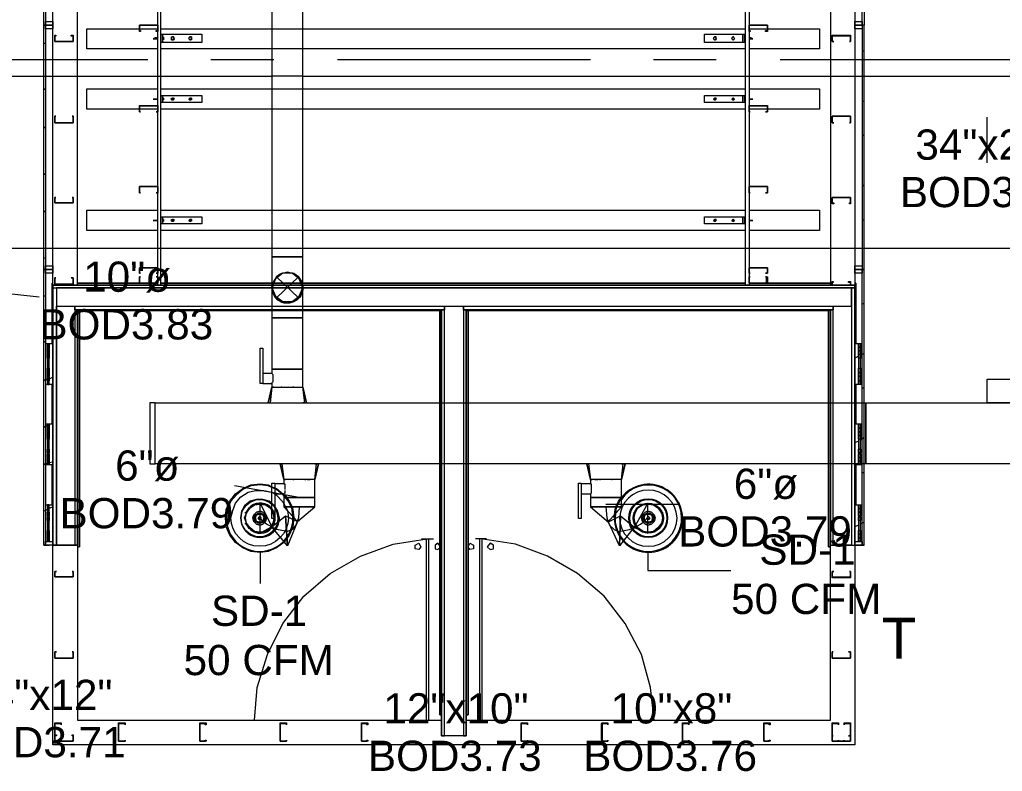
# Model space of a CAD drawing. Header units: metres. Extents: x -2 to 237, y -8 to 52.
# Drawn here: x 15.941 to 20.88, y 11.036 to 14.815 of the extents above; entities that cross this region are included whole.
import ezdxf

# ---------------------------------------------------------------- set-up
doc = ezdxf.new("R2010")
doc.units = ezdxf.units.M
doc.layers.add('HVAC - Ductos', color=5, linetype='Continuous', lineweight=0)
doc.layers.add('PDF2_Text', color=7, linetype='Continuous', lineweight=0)
doc.layers.add('PDF2_Geometry', color=7, linetype='Continuous', lineweight=0, true_color=0xaaaaaa)
doc.styles.add('PDF Helvetica', font='')
doc.styles.get('PDF Helvetica').set_extended_font_data('Helvetica')

msp = doc.modelspace()

# ---------------------------------------------------------------- linework, layer by layer
at = {"layer": 'HVAC - Ductos', "lineweight": 0}
for points in [[(17.2091, 14.9391), (17.2091, 13.6229), (17.2137, 13.6229), (17.2229, 13.6229), (17.232, 13.6229), (17.2504, 13.6229), (17.2687, 13.6229), (17.2871, 13.6229), (17.3054, 13.6229), (17.3238, 13.6229), (17.3421, 13.6229), (17.3513, 13.6229), (17.3605, 13.6229), (17.3651, 13.6229), (17.3651, 14.9391)], [(17.2091, 13.6641), (14.6546, 13.6641), (14.6546, 14.5309), (17.2091, 14.5309)], [(17.3651, 14.5309), (17.2091, 14.5309)], [(17.3651, 14.5309), (26.056, 14.5309), (26.056, 13.6641), (17.3651, 13.6641)], [(20.8047, 14.0952), (20.8047, 14.3246)], [(17.3651, 13.6641), (17.2091, 13.6641)], [(17.2091, 13.4715), (17.2183, 13.499), (17.2366, 13.5265), (17.2596, 13.5403), (17.2871, 13.5449), (17.3192, 13.5403), (17.3421, 13.5219), (17.3605, 13.4944), (17.3651, 13.4715)], [(17.3605, 13.4761), (17.3605, 13.4899), (17.3513, 13.5082), (17.3421, 13.5219), (17.3238, 13.5357), (17.3054, 13.5403), (17.2871, 13.5449), (17.2687, 13.5403), (17.2504, 13.5357), (17.232, 13.5219), (17.2229, 13.5082), (17.2137, 13.4899), (17.2137, 13.4761)], [(15.2095, 13.5127), (16.0396, 13.421)], [(17.1954, 12.8891), (17.1908, 12.8891), (17.2091, 12.967), (17.2137, 12.967), (17.2183, 12.967), (17.2229, 12.967), (17.232, 12.967), (17.2504, 12.967), (17.2687, 12.967), (17.2871, 12.967), (17.3054, 12.967), (17.3238, 12.967), (17.3421, 12.967), (17.3513, 12.967), (17.3559, 12.967), (17.3605, 12.967), (17.3651, 12.967), (17.3651, 13.0588), (17.3605, 13.0588), (17.3513, 13.0588), (17.3421, 13.0588), (17.3238, 13.0588), (17.3054, 13.0588), (17.2871, 13.0588), (17.2687, 13.0588), (17.2504, 13.0588), (17.232, 13.0588), (17.2229, 13.0588), (17.2137, 13.0588), (17.2091, 13.0588), (17.2137, 13.0588), (17.2229, 13.0588), (17.232, 13.0588), (17.2504, 13.0588), (17.2687, 13.0588), (17.2871, 13.0588), (17.3054, 13.0588), (17.3238, 13.0588), (17.3421, 13.0588), (17.3513, 13.0588), (17.3605, 13.0588), (17.3651, 13.0588), (17.3651, 13.3156), (17.3605, 13.3156), (17.3513, 13.3156), (17.3421, 13.3156), (17.3238, 13.3156), (17.3054, 13.3156), (17.2871, 13.3156), (17.2687, 13.3156), (17.2504, 13.3156), (17.232, 13.3156), (17.2229, 13.3156), (17.2137, 13.3156), (17.2091, 13.3156), (17.2091, 13.0588), (17.2091, 13.0358), (17.1633, 13.0358), (17.1633, 13.0312), (17.1633, 13.0266), (17.1633, 13.0174), (17.1633, 13.0128), (17.1633, 13.0037), (17.1633, 12.9991), (17.1633, 12.9945), (17.1633, 12.9899), (17.1633, 12.9854), (17.2091, 12.9854), (17.2091, 12.967), (17.2, 12.8891)], [(17.2091, 13.0358), (17.2137, 13.0312), (17.2137, 13.0266), (17.2137, 13.0174), (17.2137, 13.0083), (17.2137, 12.9991), (17.2137, 12.9945), (17.2091, 12.9899), (17.2091, 12.9854)], [(17.2091, 12.967), (17.1908, 12.8891), (17.1954, 12.8891), (17.2046, 12.8891), (17.2137, 12.8891), (17.232, 12.8891), (17.2366, 12.8891)], [(17.3834, 12.8891), (17.3651, 12.967), (17.3834, 12.8891)], [(17.3742, 12.8891), (17.3651, 12.967)], [(17.2412, 12.8891), (17.2458, 12.8891), (17.255, 12.8891), (17.2642, 12.8891), (17.2687, 12.8891)], [(17.2733, 12.8891), (17.2963, 12.8891), (17.3009, 12.8891)], [(17.3054, 12.8891), (17.3192, 12.8891), (17.3284, 12.8891), (17.333, 12.8891), (17.3421, 12.8891), (17.3605, 12.8891), (17.3697, 12.8891), (17.3742, 12.8891), (17.3788, 12.8891), (17.3834, 12.8891), (17.3788, 12.8891)], [(17.3697, 12.8891), (17.3651, 12.8891)], [(17.2504, 12.5817), (17.2687, 12.5038), (17.2504, 12.5817)], [(17.2963, 12.5817), (17.2917, 12.5817), (17.2733, 12.5817), (17.2642, 12.5817), (17.2596, 12.5817), (17.2687, 12.5038)], [(17.3284, 12.5817), (17.3146, 12.5817), (17.3054, 12.5817), (17.3009, 12.5817)], [(17.3605, 12.5817), (17.3375, 12.5817), (17.333, 12.5817)], [(17.4247, 12.5038), (17.4339, 12.5817), (17.4293, 12.5817), (17.4201, 12.5817), (17.4017, 12.5817), (17.3926, 12.5817), (17.388, 12.5817), (17.3788, 12.5817), (17.3697, 12.5817), (17.3651, 12.5817)], [(17.4247, 12.5817), (17.4293, 12.5817)], [(18.7914, 12.5817), (18.8098, 12.5038), (18.7914, 12.5817)], [(18.8372, 12.5817), (18.8327, 12.5817), (18.8144, 12.5817), (18.8052, 12.5817), (18.8006, 12.5817), (18.8098, 12.5038)], [(18.8693, 12.5817), (18.8556, 12.5817), (18.8464, 12.5817), (18.8418, 12.5817)], [(18.9015, 12.5817), (18.8785, 12.5817), (18.8739, 12.5817)], [(18.9657, 12.5038), (18.9749, 12.5817), (18.9703, 12.5817), (18.9611, 12.5817), (18.9427, 12.5817), (18.9335, 12.5817), (18.9289, 12.5817), (18.9198, 12.5817), (18.9106, 12.5817), (18.9061, 12.5817)], [(18.9657, 12.5817), (18.9703, 12.5817)], [(17.2687, 12.38), (17.2687, 12.3846), (17.2412, 12.4166), (17.2229, 12.4304), (17.2687, 12.4304), (17.2687, 12.412), (17.2733, 12.412), (17.2825, 12.412), (17.2917, 12.412), (17.31, 12.412), (17.3284, 12.412), (17.3467, 12.412), (17.3651, 12.412), (17.3834, 12.412), (17.4017, 12.412), (17.4109, 12.412), (17.4201, 12.412), (17.4247, 12.412), (17.4247, 12.5038), (17.4201, 12.5038), (17.4155, 12.5038), (17.4109, 12.5038), (17.4017, 12.5038), (17.3834, 12.5038), (17.3651, 12.5038), (17.3467, 12.5038), (17.3284, 12.5038), (17.31, 12.5038), (17.2917, 12.5038), (17.2825, 12.5038), (17.2779, 12.5038), (17.2733, 12.5038), (17.2687, 12.5038), (17.2687, 12.4809), (17.2229, 12.4809), (17.2229, 12.4763), (17.2229, 12.4717), (17.2229, 12.4625), (17.2229, 12.458), (17.2229, 12.4488), (17.2229, 12.4442), (17.2229, 12.4396), (17.2229, 12.435)], [(18.7638, 12.4304), (18.8098, 12.4304), (18.8098, 12.412), (18.8144, 12.412), (18.8235, 12.412), (18.8327, 12.412), (18.851, 12.412), (18.8693, 12.412), (18.8877, 12.412), (18.9061, 12.412), (18.9244, 12.412), (18.9427, 12.412), (18.9519, 12.412), (18.9611, 12.412), (18.9657, 12.412), (18.9657, 12.5038), (18.9611, 12.5038), (18.9565, 12.5038), (18.9519, 12.5038), (18.9427, 12.5038), (18.9244, 12.5038), (18.9061, 12.5038), (18.8877, 12.5038), (18.8693, 12.5038), (18.851, 12.5038), (18.8327, 12.5038), (18.8235, 12.5038), (18.8189, 12.5038), (18.8144, 12.5038), (18.8098, 12.5038), (18.8098, 12.4809), (18.7638, 12.4809), (18.7638, 12.4763), (18.7638, 12.4717), (18.7638, 12.4625), (18.7638, 12.458), (18.7638, 12.4488), (18.7638, 12.4442), (18.7638, 12.4396), (18.7638, 12.435)], [(17.31, 12.3662), (17.3146, 12.3525), (17.3192, 12.3112), (17.3146, 12.2653), (17.2963, 12.224), (17.2687, 12.1873), (17.232, 12.1598), (17.1908, 12.1415), (17.1495, 12.1369), (17.1036, 12.1415), (17.0623, 12.1598), (17.0257, 12.1873), (16.9981, 12.224), (16.9798, 12.2653), (16.9752, 12.3112), (16.9798, 12.3525), (16.9981, 12.3937), (17.0257, 12.4304), (17.0623, 12.458), (17.1036, 12.4763), (17.1495, 12.4809), (17.1908, 12.4763), (17.2091, 12.4671)], [(17.3467, 12.412), (17.0211, 12.4717)], [(17.2091, 12.4671), (17.232, 12.458), (17.2642, 12.4304)], [(17.2596, 12.4304), (17.232, 12.4534), (17.2091, 12.4625)], [(17.2687, 12.4809), (17.2733, 12.4809), (17.2733, 12.4763), (17.2733, 12.4717), (17.2733, 12.4625), (17.2733, 12.4534)], [(17.2733, 12.4488), (17.2733, 12.4442), (17.2733, 12.4396), (17.2733, 12.435), (17.2687, 12.4304)], [(18.8098, 12.4809), (18.8144, 12.4809), (18.8144, 12.4763), (18.8144, 12.4717), (18.8144, 12.4625), (18.8144, 12.4534), (18.8144, 12.4442), (18.8144, 12.4396), (18.8144, 12.435), (18.8098, 12.4304)], [(17.2091, 12.4396), (17.2229, 12.4304)], [(17.2687, 12.4212), (17.2642, 12.4258), (17.2596, 12.4304)], [(17.2642, 12.4304), (17.2687, 12.4304), (17.2687, 12.4258)], [(17.3054, 12.3662), (17.2917, 12.3937), (17.2687, 12.4212)], [(17.388, 12.3662), (17.4017, 12.3662), (17.4109, 12.3662), (17.4201, 12.3662), (17.4247, 12.3662), (17.4201, 12.3662), (17.4109, 12.3662), (17.4017, 12.3662), (17.3834, 12.3662), (17.3651, 12.3662), (17.3467, 12.3662), (17.3284, 12.3662), (17.31, 12.3662), (17.2917, 12.3662), (17.2825, 12.3662), (17.2733, 12.3662), (17.2687, 12.3662), (17.3375, 12.2928), (17.4247, 12.3662), (17.4247, 12.412), (17.4201, 12.412), (17.4109, 12.412), (17.4017, 12.412), (17.3834, 12.412), (17.3651, 12.412), (17.3467, 12.412), (17.3284, 12.412), (17.31, 12.412), (17.2917, 12.412), (17.2825, 12.412), (17.2733, 12.412), (17.2687, 12.412), (17.2687, 12.3662), (17.2733, 12.3662), (17.2825, 12.3662), (17.2917, 12.3662), (17.31, 12.3662), (17.3284, 12.3662), (17.3467, 12.3662), (17.3651, 12.3662), (17.3834, 12.3662)], [(17.2733, 12.4258), (17.2963, 12.3937), (17.31, 12.3662)], [(18.8969, 12.2883), (18.9611, 12.3203), (18.9565, 12.169), (18.9015, 12.2883), (18.8969, 12.2883), (18.9657, 12.3662), (18.9657, 12.412), (18.9611, 12.412), (18.9519, 12.412), (18.9427, 12.412), (18.9244, 12.412), (18.9061, 12.412), (18.8877, 12.412), (18.8693, 12.412), (18.851, 12.412), (18.8327, 12.412), (18.8235, 12.412), (18.8144, 12.412), (18.8098, 12.412), (18.8098, 12.3662), (18.9657, 12.3662), (18.8098, 12.3662), (18.9015, 12.2883)], [(18.9381, 12.3662), (18.9519, 12.3937), (18.9657, 12.412)], [(18.9657, 12.4029), (18.9565, 12.3937), (18.9427, 12.3662)], [(17.0761, 12.3341), (17.0761, 12.3387), (17.0807, 12.3387), (17.0945, 12.3616), (17.1174, 12.3754), (17.1174, 12.38), (17.122, 12.38), (17.1495, 12.3846), (17.1724, 12.38), (17.177, 12.38)], [(17.2183, 12.2791), (17.2183, 12.2837), (17.2183, 12.3066), (17.2137, 12.2837), (17.2, 12.2607), (17.177, 12.2424), (17.1495, 12.2378), (17.122, 12.2424), (17.099, 12.2607), (17.0807, 12.2837), (17.0761, 12.3112), (17.0807, 12.3341), (17.099, 12.3616), (17.122, 12.3754), (17.1495, 12.38), (17.177, 12.3754), (17.2, 12.3616), (17.2091, 12.3433)], [(17.3467, 12.3662), (17.3421, 12.3112), (17.3284, 12.2745), (17.31, 12.2516), (17.2871, 12.2424), (17.2596, 12.247), (17.232, 12.2516), (17.2091, 12.2653), (17.1816, 12.2791), (17.1633, 12.2928), (17.1541, 12.3066), (17.1495, 12.3112)], [(17.177, 12.3754), (17.2, 12.3616), (17.2091, 12.3479)], [(17.2091, 12.3433), (17.2137, 12.3341), (17.2183, 12.3112), (17.2183, 12.3066), (17.2229, 12.3112), (17.2229, 12.3295), (17.2137, 12.3479), (17.2091, 12.3571)], [(17.2091, 12.3525), (17.2091, 12.3479)], [(17.2687, 12.38), (17.2779, 12.3662)], [(18.8877, 12.38), (19.25, 12.38)], [(18.8877, 12.3662), (18.8923, 12.3112), (18.9061, 12.2745), (18.9289, 12.2516), (18.9519, 12.2424), (18.9795, 12.247), (19.0069, 12.2516), (19.039, 12.2653), (19.062, 12.2791), (19.0803, 12.2928), (19.0941, 12.3066), (19.0986, 12.3112)], [(18.9289, 12.3112), (18.9335, 12.3525), (18.9381, 12.3662)], [(19.0344, 12.2607), (19.0986, 12.2332), (19.0986, 12.3846), (19.0344, 12.2699), (18.9565, 12.169), (18.9611, 12.3203), (19.0344, 12.2607), (19.0344, 12.2699)], [(19.0758, 12.2378), (19.0712, 12.2378), (19.0712, 12.2424), (19.0482, 12.2561), (19.0344, 12.2791), (19.0298, 12.2791), (19.0298, 12.2837), (19.0252, 12.3112), (19.0298, 12.3341), (19.0298, 12.3387), (19.0344, 12.3387), (19.0482, 12.3616), (19.0712, 12.3754), (19.0712, 12.38), (19.0758, 12.38), (19.0986, 12.3846), (19.1262, 12.38), (19.1308, 12.38), (19.1308, 12.3754), (19.1537, 12.3616), (19.1675, 12.3387), (19.172, 12.3387), (19.172, 12.3341)], [(17.0807, 12.2837), (17.0715, 12.3112), (17.0807, 12.3341)], [(17.2229, 12.3112), (17.2183, 12.3295), (17.2091, 12.3479), (17.2137, 12.3387)], [(17.2183, 12.3387), (17.2183, 12.3341), (17.2229, 12.3112), (17.2229, 12.3066)], [(19.1675, 12.3341), (19.1766, 12.3112), (19.1675, 12.2837)], [(17.122, 12.2378), (17.1174, 12.2378), (17.1174, 12.2424), (17.0945, 12.2561), (17.0807, 12.2791), (17.0761, 12.2791), (17.0761, 12.2837)], [(17.2137, 12.2791), (17.2, 12.2561), (17.177, 12.2424)], [(19.172, 12.2837), (19.172, 12.2791), (19.1675, 12.2791), (19.1537, 12.2561), (19.1308, 12.2424), (19.1308, 12.2378), (19.1262, 12.2378)], [(17.1724, 12.2424), (17.1495, 12.2332), (17.122, 12.2424)], [(17.177, 12.2378), (17.1724, 12.2378)], [(19.1262, 12.2424), (19.0986, 12.2332), (19.0758, 12.2424)], [(17.1495, 12.1369), (17.1495, 11.9809)], [(19.0986, 12.1369), (19.0986, 12.0452), (19.516, 12.0452)]]:
    msp.add_lwpolyline(points, dxfattribs=at)
for points in [[(17.2091, 13.4669, 1.065595), (17.3605, 13.4761), (17.3651, 13.4669, -1.06584), (17.2137, 13.4761), (17.2091, 13.4669), (17.2091, 13.4578), (17.2091, 13.4348), (17.2091, 13.3981), (17.2091, 13.3614), (17.2091, 13.3156), (17.2137, 13.3156), (17.2229, 13.3156), (17.232, 13.3156), (17.2504, 13.3156), (17.2687, 13.3156), (17.2871, 13.3156), (17.3054, 13.3156), (17.3238, 13.3156), (17.3421, 13.3156), (17.3513, 13.3156), (17.3605, 13.3156), (17.3651, 13.3156), (17.3651, 13.3339), (17.3651, 13.3798), (17.3651, 13.4164), (17.3651, 13.444), (17.3651, 13.4623), (17.3651, 13.4669), (17.3651, 13.4761), (17.3651, 13.4944), (17.3651, 13.5219), (17.3651, 13.5587), (17.3651, 13.6045), (17.3651, 13.6229), (17.3605, 13.6229), (17.3513, 13.6229), (17.3421, 13.6229), (17.3238, 13.6229), (17.3054, 13.6229), (17.2871, 13.6229), (17.2687, 13.6229), (17.2504, 13.6229), (17.232, 13.6229), (17.2229, 13.6229), (17.2137, 13.6229), (17.2091, 13.6229), (17.2091, 13.577), (17.2091, 13.5357), (17.2091, 13.5036), (17.2091, 13.4807), (17.2091, 13.4715)], [(17.2091, 12.4625), (17.1908, 12.4717), (17.1495, 12.4763), (17.1036, 12.4717), (17.0623, 12.4534), (17.0303, 12.4258), (17.0027, 12.3937), (16.9844, 12.3525), (16.9798, 12.3112, 1.013823), (17.3146, 12.3112), (17.31, 12.3525), (17.3054, 12.3662)], [(17.2779, 12.3662), (17.2871, 12.3479), (17.2917, 12.3112, -0.994134), (17.0027, 12.3112), (17.0119, 12.3479), (17.0257, 12.3846), (17.0532, 12.4166), (17.0899, 12.4396), (17.1266, 12.4488), (17.1678, 12.4488), (17.2091, 12.4396)], [(18.9427, 12.3662), (18.9381, 12.3525), (18.9335, 12.3112, 1.013828), (19.2683, 12.3112, 0.737024), (18.9657, 12.4029)]]:
    msp.add_lwpolyline(points, format="xyb", dxfattribs=at)
for points in [[(17.1495, 13.1642), (17.1633, 13.1642), (17.1633, 12.9854), (17.1495, 12.9854)], [(21.2726, 13.0083), (21.2726, 12.8891), (20.8047, 12.8891), (20.8047, 13.0083)], [(17.2183, 12.967), (17.2137, 12.967)], [(17.2596, 12.967), (17.255, 12.967)], [(17.3192, 12.967), (17.3146, 12.967)], [(16.5946, 12.5817), (16.6221, 12.5817), (16.6221, 12.8891), (20.1948, 12.8891), (20.1948, 12.5817), (16.6221, 12.5817), (16.6221, 12.8891), (16.5946, 12.8891)], [(21.1075, 12.5817), (20.1948, 12.5817), (20.1948, 12.8891), (21.1075, 12.8891)], [(17.255, 12.5817), (17.2504, 12.5817)], [(17.443, 12.5817), (17.4247, 12.5038), (17.443, 12.5817), (17.4385, 12.5817)], [(18.796, 12.5817), (18.7914, 12.5817)], [(18.9841, 12.5817), (18.9657, 12.5038), (18.9841, 12.5817), (18.9795, 12.5817)], [(17.2733, 12.5038), (17.2779, 12.5038)], [(17.3146, 12.5038), (17.3192, 12.5038)], [(17.3742, 12.5038), (17.3788, 12.5038)], [(17.388, 12.5038), (17.4017, 12.5038)], [(18.8144, 12.5038), (18.8189, 12.5038)], [(18.8327, 12.5038), (18.8464, 12.5038)], [(18.8556, 12.5038), (18.8602, 12.5038)], [(18.9152, 12.5038), (18.9198, 12.5038)], [(17.2229, 12.3066), (17.2091, 12.3066), (17.2091, 12.4854), (17.2229, 12.4854)], [(18.7638, 12.3066), (18.7501, 12.3066), (18.7501, 12.4854), (18.7638, 12.4854)], [(17.2091, 12.3846), (17.1954, 12.3937), (17.1633, 12.4029), (17.1312, 12.4029), (17.099, 12.3937), (17.0715, 12.3708), (17.0578, 12.3433), (17.0532, 12.3112), (17.0578, 12.3433), (17.0715, 12.3708), (17.099, 12.3937), (17.1312, 12.4029), (17.1633, 12.4029), (17.1954, 12.3937)], [(17.2779, 12.3203), (17.2871, 12.169), (17.2091, 12.2653), (17.1495, 12.2332), (17.1495, 12.3846), (17.2091, 12.2653)], [(17.2229, 12.3708), (17.2229, 12.3662), (17.2229, 12.3708), (17.2091, 12.3846)], [(17.2183, 12.3708), (17.2091, 12.38), (17.2183, 12.3708), (17.2229, 12.3616)], [(17.2687, 12.3662), (17.4247, 12.3662)], [(18.8098, 12.3662), (18.8144, 12.3662), (18.8235, 12.3662), (18.8327, 12.3662), (18.851, 12.3662), (18.8693, 12.3662), (18.8877, 12.3662), (18.9061, 12.3662), (18.9244, 12.3662), (18.9427, 12.3662), (18.9519, 12.3662), (18.9611, 12.3662), (18.9657, 12.3662), (18.9611, 12.3662), (18.9519, 12.3662), (18.9427, 12.3662), (18.9244, 12.3662), (18.9061, 12.3662), (18.8877, 12.3662), (18.8693, 12.3662), (18.851, 12.3662), (18.8327, 12.3662), (18.8235, 12.3662), (18.8144, 12.3662)], [(19.0298, 12.3112), (19.0344, 12.3341), (19.0482, 12.3616), (19.0758, 12.3754), (19.0986, 12.38), (19.1262, 12.3754), (19.1491, 12.3616), (19.1675, 12.3341), (19.172, 12.3112), (19.1675, 12.2837), (19.1491, 12.2607), (19.1262, 12.2424), (19.0986, 12.2378), (19.0758, 12.2424), (19.0482, 12.2607), (19.0344, 12.2837)], [(17.1816, 12.3112), (17.177, 12.3249), (17.1633, 12.3387), (17.1495, 12.3433), (17.1312, 12.3387), (17.1174, 12.3249), (17.1128, 12.3112), (17.1174, 12.3249), (17.1312, 12.3387), (17.1495, 12.3433), (17.1633, 12.3387), (17.177, 12.3249)], [(17.1128, 12.3112), (17.1174, 12.2928), (17.1312, 12.2791), (17.1495, 12.2745), (17.1633, 12.2791), (17.177, 12.2928), (17.1816, 12.3112), (17.177, 12.2928), (17.1633, 12.2791), (17.1495, 12.2745), (17.1312, 12.2791), (17.1174, 12.2928)], [(17.122, 12.3112), (17.1266, 12.3249), (17.1403, 12.3341), (17.1541, 12.3341), (17.1678, 12.3249), (17.1724, 12.3112), (17.1678, 12.2928), (17.1541, 12.2837), (17.1403, 12.2837), (17.1266, 12.2928)], [(17.1266, 12.3112), (17.1312, 12.3249), (17.1495, 12.3295), (17.1633, 12.3249), (17.1678, 12.3112), (17.1633, 12.2928), (17.1495, 12.2883), (17.1312, 12.2928)], [(17.1541, 12.3112), (17.1495, 12.3157), (17.1449, 12.3157), (17.1403, 12.3112), (17.1449, 12.3157), (17.1495, 12.3157)], [(17.1403, 12.3112), (17.1449, 12.3066), (17.1495, 12.3066), (17.1541, 12.3112), (17.1495, 12.302), (17.1449, 12.302)], [(17.3375, 12.2928), (17.2871, 12.169), (17.2779, 12.3203)], [(19.1354, 12.3112), (19.1308, 12.3249), (19.117, 12.3387), (19.0986, 12.3433), (19.0849, 12.3387), (19.0712, 12.3249), (19.0666, 12.3112), (19.0712, 12.3249), (19.0849, 12.3387), (19.0986, 12.3433), (19.117, 12.3387), (19.1308, 12.3249)], [(19.0666, 12.3112), (19.0712, 12.2928), (19.0849, 12.2791), (19.0986, 12.2745), (19.117, 12.2791), (19.1308, 12.2928), (19.1354, 12.3112), (19.1308, 12.2928), (19.117, 12.2791), (19.0986, 12.2745), (19.0849, 12.2791), (19.0712, 12.2928)], [(19.0758, 12.3112), (19.0803, 12.3249), (19.0941, 12.3341), (19.1078, 12.3341), (19.1216, 12.3249), (19.1262, 12.3112), (19.1216, 12.2928), (19.1078, 12.2837), (19.0941, 12.2837), (19.0803, 12.2928)], [(19.0803, 12.3112), (19.0849, 12.3249), (19.0986, 12.3295), (19.117, 12.3249), (19.1216, 12.3112), (19.117, 12.2928), (19.0986, 12.2883), (19.0849, 12.2928)], [(19.1078, 12.3112), (19.1032, 12.3157), (19.0986, 12.3157), (19.0941, 12.3112), (19.0986, 12.3157), (19.1032, 12.3157)], [(19.0941, 12.3112), (19.0986, 12.3066), (19.1032, 12.3066), (19.1078, 12.3112), (19.1032, 12.302), (19.0986, 12.302)]]:
    msp.add_lwpolyline(points, close=True, dxfattribs=at)
for points in [[(19.2455, 12.3112, 0.962792), (18.9565, 12.3112, 0.994134)], [(17.2229, 12.3616), (17.2366, 12.3433), (17.2412, 12.3112), (17.2366, 12.2791), (17.2183, 12.247), (17.1954, 12.2286), (17.1633, 12.2149), (17.1312, 12.2149), (17.099, 12.2286), (17.0761, 12.247), (17.0578, 12.2791), (17.0532, 12.3112), (17.0578, 12.3433), (17.0761, 12.3708), (17.099, 12.3891), (17.1312, 12.4029), (17.1633, 12.4029), (17.1954, 12.3891), (17.2091, 12.38), (17.1954, 12.3891), (17.1633, 12.4029), (17.1312, 12.4029), (17.099, 12.3891), (17.0761, 12.3708), (17.0578, 12.3433), (17.0532, 12.3112, 1.44308), (17.2229, 12.3662), (17.2366, 12.3433), (17.2458, 12.3112, -1.01031), (17.0532, 12.3112, 1.388009)], [(19.1995, 12.3112, 0.944054), (19.0024, 12.3112, 0.990107)]]:
    msp.add_lwpolyline(points, format="xyb", close=True, dxfattribs=at)
for centre, radius in [((19.1002, 12.3089), 0.0979), ((19.1007, 12.3089), 0.0937), ((19.1012, 12.3089), 0.0937), ((19.1009, 12.3089), 0.0757), ((17.1478, 12.3085), 0.0259), ((19.1016, 12.3085), 0.0259)]:
    msp.add_circle(centre, radius, dxfattribs=at)
for centre, radius, start, end in [((19.1018, 12.3081), 0.1712, 178.9812, 142.6213), ((17.1504, 12.3092), 0.0758, 39.193, 36.3957)]:
    msp.add_arc(centre, radius, start, end, dxfattribs=at)
at = {"layer": 'PDF2_Geometry', "lineweight": 0}
for points in [[(16.0717, 12.3754), (16.0809, 12.3754), (16.0809, 12.1919), (16.0901, 12.1919), (16.0901, 12.3754), (16.1084, 12.3754), (16.1084, 12.5771), (16.0901, 12.5771), (16.0809, 12.5771), (16.0809, 12.5955), (16.0809, 12.6139), (16.0901, 12.6139), (16.0901, 12.5955), (16.0809, 12.5955), (16.0901, 12.5955), (16.0901, 12.5771), (16.0901, 12.7836), (16.1084, 12.7836), (16.1084, 12.9808), (16.0901, 12.9808), (16.0901, 12.9991), (16.0809, 12.9991), (16.0809, 12.9808), (16.0901, 12.9808), (16.0901, 13.1871), (16.1084, 13.1871), (16.1084, 13.4807), (16.1084, 17.246)], [(20.1856, 12.1736), (20.1673, 12.1736), (20.1581, 12.1736), (20.1397, 12.1736), (20.1397, 13.4807), (20.1443, 13.4899), (20.1397, 13.4807), (16.1084, 13.4807), (16.1039, 13.4899), (16.1084, 13.4899), (16.1039, 13.4899), (16.1039, 13.1871), (16.1039, 13.4899), (16.1084, 13.4807), (16.2323, 13.4807), (16.6358, 13.4807), (16.2323, 13.4807), (16.2323, 17.246), (19.4747, 17.246), (16.2323, 17.246)], [(20.0159, 17.246), (19.8875, 17.246), (20.0159, 17.246), (20.0159, 13.4807), (19.6077, 13.4807), (20.0159, 13.4807), (20.1397, 13.4807), (20.1397, 12.1736), (20.1765, 12.1736), (20.1765, 13.5587), (20.1856, 13.5587), (20.1856, 14.7877), (20.1765, 14.7877), (20.1765, 13.5587), (20.1856, 13.5587)], [(20.1397, 17.246), (20.1397, 13.4807), (20.1397, 13.1871), (20.1581, 13.1871), (20.1673, 13.1871), (20.1673, 13.1688), (20.1581, 13.1688), (20.1673, 13.1688), (20.1673, 13.1505), (20.1581, 13.1505), (20.1581, 13.1688), (20.1581, 13.1871), (20.1581, 12.9808), (20.1397, 12.9808), (20.1397, 12.7836), (20.1581, 12.7836), (20.1673, 12.7836), (20.1673, 12.7606), (20.1581, 12.7606), (20.1673, 12.7606), (20.1673, 12.7423), (20.1581, 12.7423), (20.1581, 12.7606), (20.1581, 12.7836), (20.1581, 12.5771), (20.1397, 12.5771), (20.1397, 12.3754), (20.1581, 12.3754), (20.1673, 12.3754), (20.1673, 12.3571), (20.1581, 12.3571), (20.1673, 12.3571), (20.1673, 12.3387), (20.1581, 12.3387), (20.1581, 12.3571), (20.1581, 12.3754), (20.1581, 12.1919), (20.1581, 12.2103), (20.1673, 12.2103), (20.1673, 12.1919), (20.1581, 12.1919), (20.1673, 12.1919), (20.1673, 12.3754), (20.1765, 12.3754)], [(16.6358, 14.6685), (16.2781, 14.6685), (16.2781, 14.7694), (16.5441, 14.7694), (16.6358, 14.7694)], [(16.6496, 14.7694), (19.5894, 14.7694)], [(19.6077, 14.7694), (19.6994, 14.7694), (19.9609, 14.7694), (19.9609, 14.6685), (19.6077, 14.6685)], [(16.6358, 14.7236), (16.6221, 14.7236), (16.6129, 14.719), (16.6221, 14.719), (16.6358, 14.719)], [(16.6221, 14.719), (16.6221, 14.7236)], [(16.6496, 14.7419), (16.6588, 14.7419), (16.856, 14.7419), (16.856, 14.7006), (16.6588, 14.7006), (16.6496, 14.7006)], [(16.6634, 14.7282), (16.6588, 14.7236)], [(19.5756, 14.7236), (19.5756, 14.7282)], [(19.5894, 14.7236), (19.5848, 14.7236)], [(19.6077, 14.719), (19.6169, 14.719), (19.6261, 14.719), (19.6169, 14.7236), (19.6077, 14.7236)], [(19.6169, 14.7236), (19.6169, 14.719)], [(16.0717, 14.696), (16.0626, 14.696)], [(16.6588, 14.719), (16.6634, 14.7144)], [(19.5756, 14.7144), (19.5756, 14.719)], [(19.5848, 14.719), (19.5894, 14.719)], [(19.5894, 14.6685), (16.6496, 14.6685)], [(20.1856, 14.6594), (20.1765, 14.6548)], [(16.5854, 14.6134), (15.315, 14.6134)], [(17.2183, 14.6134), (16.9018, 14.6134)], [(18.8098, 14.6134), (17.5394, 14.6134)], [(19.4426, 14.6134), (19.1262, 14.6134)], [(21.0341, 14.6134), (19.7637, 14.6134)], [(16.0717, 14.4667), (16.0626, 14.4621)], [(16.6358, 14.3658), (16.5441, 14.3658), (16.2781, 14.3658), (16.2781, 14.4667), (16.6358, 14.4667)], [(16.6496, 14.4667), (19.5894, 14.4667)], [(16.6496, 14.4346), (16.6588, 14.4346), (16.856, 14.4346), (16.856, 14.3979), (16.6588, 14.3979), (16.6496, 14.3979)], [(19.6077, 14.4667), (19.9609, 14.4667), (19.9609, 14.3658), (19.6994, 14.3658), (19.6077, 14.3658)], [(16.6221, 14.4163), (16.6129, 14.4163), (16.6221, 14.4163)], [(16.6358, 14.4163), (16.6221, 14.4163), (16.6358, 14.4163)], [(16.6634, 14.4209), (16.6588, 14.4209)], [(16.6588, 14.4117), (16.6634, 14.4117)], [(19.5894, 14.4163), (19.5848, 14.4163), (19.5894, 14.4163)], [(19.6261, 14.4163), (19.6169, 14.4163), (19.6261, 14.4163)], [(20.1856, 14.4071), (20.1765, 14.4025)], [(19.5894, 14.3658), (16.6496, 14.3658)], [(16.0717, 14.2741), (16.0626, 14.2695)], [(20.1856, 14.2328), (20.1765, 14.2328)], [(16.0717, 14.0402), (16.0626, 14.0356)], [(20.1856, 13.9852), (20.1765, 13.976)], [(16.0717, 13.8521), (16.0626, 13.8475)], [(16.6358, 13.7558), (16.2781, 13.7558), (16.2781, 13.8567), (16.6358, 13.8567)], [(16.6496, 13.8567), (19.5894, 13.8567)], [(19.6077, 13.8567), (19.9609, 13.8567), (19.9609, 13.7558), (19.6077, 13.7558)], [(16.6221, 13.8063), (16.6129, 13.8063), (16.6221, 13.8063)], [(16.6358, 13.8063), (16.6221, 13.8063), (16.6358, 13.8063)], [(16.6496, 13.8247), (16.6588, 13.8247), (16.856, 13.8247), (16.856, 13.7879), (16.6588, 13.7879), (16.6496, 13.7879)], [(16.6634, 13.8109), (16.6588, 13.8109)], [(16.6588, 13.8017), (16.6634, 13.8017)], [(19.5894, 13.8063), (19.5848, 13.8063), (19.5894, 13.8063)], [(19.6261, 13.8063), (19.6169, 13.8063), (19.6261, 13.8063)], [(20.1856, 13.8109), (20.1765, 13.8063)], [(19.5894, 13.7558), (16.6496, 13.7558)], [(16.0717, 13.6183), (16.0626, 13.6137)], [(20.1397, 12.1919), (20.1765, 12.1919), (20.1765, 12.1736), (20.1856, 12.1736), (20.1856, 13.5587), (20.1811, 13.5587), (20.1765, 13.5541)], [(20.1397, 12.1736), (20.1397, 13.4669), (20.1214, 13.4669), (20.1214, 12.1736), (20.1397, 12.1736), (20.1443, 12.1736), (20.1397, 12.1736), (20.1397, 13.3568), (20.1397, 13.4807), (16.1084, 13.4807), (16.1084, 13.3568), (16.1084, 12.1736), (16.1039, 12.1736), (16.1084, 12.1736), (16.1084, 13.4807), (16.1084, 13.4669), (20.1397, 13.4669), (20.1397, 13.4807), (20.1397, 13.1871)], [(16.1084, 12.1736), (16.1084, 13.4669), (16.1267, 13.4669), (16.1267, 12.1736), (16.1084, 12.1736), (16.1084, 13.4807), (16.1084, 13.1871)], [(20.1397, 13.4807), (16.1084, 13.4807), (20.1397, 13.4807)], [(16.0717, 13.4256), (16.0626, 13.4256)], [(20.1856, 13.389), (20.1765, 13.3844)], [(18.186, 11.293), (20.0159, 11.293), (20.0159, 12.1736), (20.1397, 12.1736), (20.1397, 11.1692), (20.0159, 11.1692), (16.1084, 11.1692), (16.1084, 11.293), (16.1084, 12.1736), (16.2323, 12.1736), (16.2323, 13.3568), (16.2323, 12.1736), (16.2323, 13.3568), (16.2323, 12.1736), (16.2323, 13.3568), (16.2185, 13.3568), (16.2185, 12.1736), (16.2323, 12.1736), (16.1084, 12.1736), (16.0717, 12.1736), (16.0717, 12.1919), (16.1084, 12.1919)], [(16.2185, 13.3752), (18.0759, 13.3752), (18.0759, 13.3568), (16.2185, 13.3568), (16.2323, 13.3568), (18.0622, 13.3568), (18.0759, 13.3568), (18.0622, 13.3568), (18.0622, 11.3205), (18.053, 11.3205), (18.053, 13.3568), (18.053, 11.3205), (18.0622, 11.3205), (18.0622, 13.3568), (16.2323, 13.3568), (18.0117, 13.3568), (16.2323, 13.3568), (16.2414, 13.3523), (18.0622, 13.3523), (16.2414, 13.3523), (16.2323, 13.3568), (16.2323, 12.1736), (16.2323, 11.293), (18.0622, 11.293)], [(20.0159, 12.1736), (20.0297, 12.1736), (20.0297, 13.3568), (20.0159, 13.3568), (18.2227, 13.3568), (20.0159, 13.3568), (20.0159, 12.1736), (20.0159, 13.3568), (20.0159, 12.1736), (20.0159, 13.3568), (20.0159, 12.1736), (20.0159, 13.3568), (20.0068, 13.3523), (18.186, 13.3523), (20.0068, 13.3523), (20.0068, 12.1644), (20.0159, 12.1644), (20.0068, 12.1644), (20.0068, 13.3523), (20.0159, 13.3568), (18.186, 13.3568), (18.186, 11.3205), (18.1952, 11.3205), (18.1952, 13.3568), (18.1952, 11.3205), (18.186, 11.3205), (18.186, 13.3568), (18.1722, 13.3568), (18.1722, 11.215), (18.186, 11.215), (18.186, 13.3568), (18.1722, 13.3568), (20.0297, 13.3568), (20.0159, 13.3568), (18.186, 13.3568), (18.186, 11.215), (18.0622, 11.215), (18.0622, 13.3568), (18.0622, 11.215), (18.0759, 11.215), (18.0759, 13.3752), (18.1722, 13.3752), (20.0297, 13.3752), (20.0297, 13.3568), (18.1722, 13.3568), (18.1722, 13.3752), (18.1722, 11.215), (18.0759, 11.215), (18.0759, 13.3568), (16.2185, 13.3568), (16.2185, 13.3752)], [(16.2414, 12.1644), (16.2414, 13.3523)], [(16.2414, 13.3523), (16.2414, 12.1644)], [(18.0622, 13.3568), (18.0622, 11.215), (18.0622, 13.3568)], [(18.186, 11.215), (18.186, 13.3568), (18.186, 11.215)], [(16.0717, 13.1963), (16.0626, 13.1917)], [(16.0717, 13.1871), (16.0809, 13.1871), (16.0809, 12.9808), (16.0717, 12.9808)], [(20.1765, 12.9808), (20.1673, 12.9808), (20.1673, 13.1871), (20.1765, 13.1871)], [(16.0901, 13.1321), (16.0901, 13.1138), (16.0809, 13.1138), (16.0809, 13.1321)], [(20.1581, 13.1229), (20.1397, 13.1138)], [(20.1673, 13.1321), (20.1673, 13.1138), (20.1581, 13.1138), (20.1581, 13.1321)], [(20.1856, 13.1367), (20.1765, 13.1321), (20.1673, 13.1275)], [(16.0809, 13.0083), (16.0717, 13.0037), (16.0626, 12.9991)], [(16.1084, 13.0174), (16.0901, 13.0083)], [(16.1084, 12.9808), (16.1084, 12.7836)], [(20.1397, 12.9808), (20.1397, 12.7836)], [(20.1856, 12.9624), (20.1765, 12.9624)], [(16.0901, 12.7836), (16.0901, 12.7606), (16.0809, 12.7606), (16.0809, 12.7836), (16.0901, 12.7836), (16.0901, 12.779), (16.0809, 12.7744), (16.0717, 12.7698), (16.0626, 12.7652)], [(16.0717, 12.7836), (16.0809, 12.7836), (16.0809, 12.5771), (16.0717, 12.5771)], [(20.1765, 12.5771), (20.1673, 12.5771), (20.1673, 12.7836), (20.1765, 12.7836)], [(20.1581, 12.6964), (20.1397, 12.6872)], [(20.1856, 12.7148), (20.1765, 12.7056), (20.1673, 12.701)], [(16.1084, 12.5909), (16.0901, 12.5863), (16.0809, 12.5817), (16.0717, 12.5817), (16.0626, 12.5771)], [(16.1084, 12.5771), (16.1084, 12.3754)], [(20.1397, 12.5771), (20.1397, 12.3754)], [(20.1856, 12.5405), (20.1765, 12.5359)], [(16.0809, 12.3525), (16.0717, 12.3479), (16.0626, 12.3433)], [(16.1084, 12.3662), (16.0901, 12.3571), (16.0809, 12.3571), (16.0809, 12.3387), (16.0901, 12.3387), (16.0901, 12.3571), (16.0901, 12.3754), (16.0809, 12.3754), (16.0809, 12.3571), (16.0901, 12.3571)], [(20.1581, 12.2745), (20.1397, 12.2653)], [(20.1856, 12.2883), (20.1765, 12.2837), (20.1673, 12.2791)], [(17.122, 11.293), (17.1357, 11.4581), (17.1862, 11.6232), (17.2642, 11.7792), (17.3697, 11.9167), (17.5026, 12.0314), (17.654, 12.1186), (17.8191, 12.1782), (17.9888, 12.2057)], [(17.9613, 12.2057), (18.0209, 12.2057)], [(17.9842, 12.2057), (17.9842, 11.293)], [(17.9979, 11.293), (17.9979, 12.2057)], [(18.2869, 12.2057), (18.2319, 12.2057)], [(18.2548, 11.293), (18.2548, 12.2057)], [(19.1308, 11.293), (19.1124, 11.4581), (19.0666, 11.6232), (18.9841, 11.7792), (18.8785, 11.9167), (18.7455, 12.0314), (18.5941, 12.1186), (18.4337, 12.1782), (18.2594, 12.2057)], [(18.264, 12.2057), (18.264, 11.293)], [(16.0626, 12.1736), (16.0809, 12.1736), (16.0901, 12.1736)], [(16.2323, 12.1644), (16.2414, 12.1644)], [(16.2323, 12.1644), (16.2414, 12.1644)]]:
    msp.add_lwpolyline(points, dxfattribs=at)
for points in [[(16.6358, 13.4807), (16.6358, 17.246), (16.6496, 17.246), (16.6496, 13.4807)], [(19.5894, 13.4807), (19.5894, 17.246), (19.6077, 17.246), (19.6077, 13.4807)], [(16.0717, 14.7877), (16.0626, 14.7877), (16.0626, 16.0077), (16.0717, 16.0077)], [(20.1856, 14.7877), (20.1765, 14.7877), (20.1765, 16.0077), (20.1856, 16.0077)], [(16.0717, 13.5587), (16.0626, 13.5587), (16.0626, 14.7877), (16.0717, 14.7877)], [(16.0717, 14.8061), (16.1084, 14.8061), (16.1084, 14.7877), (16.0717, 14.7877)], [(16.0717, 14.7877), (16.1084, 14.7877), (16.1084, 14.7694), (16.0717, 14.7694)], [(16.5441, 14.7877), (16.6358, 14.7877), (16.6358, 14.7557), (16.6267, 14.7557), (16.6267, 14.7603), (16.6358, 14.7603), (16.6358, 14.7877), (16.5441, 14.7877), (16.5441, 14.7603), (16.5487, 14.7603), (16.5487, 14.7557), (16.5441, 14.7557)], [(19.6077, 14.7877), (19.6949, 14.7877), (19.6994, 14.7877), (19.6994, 14.7557), (19.6903, 14.7557), (19.6903, 14.7603), (19.6994, 14.7603), (19.6994, 14.7877), (19.6949, 14.7877), (19.6077, 14.7877), (19.6077, 14.7603), (19.6123, 14.7603), (19.6123, 14.7557), (19.6077, 14.7557)], [(20.1397, 14.7877), (20.1397, 14.8061), (20.1765, 14.8061), (20.1765, 14.7877)], [(20.1397, 14.7694), (20.1397, 14.7877), (20.1765, 14.7877), (20.1765, 14.7694)], [(16.1222, 14.7373), (16.1222, 14.7327), (16.1176, 14.7327), (16.1176, 14.7052), (16.2093, 14.7052), (16.2093, 14.7327), (16.2001, 14.7327), (16.2001, 14.7373), (16.2093, 14.7373), (16.2093, 14.7052), (16.1176, 14.7052), (16.1176, 14.7373)], [(16.6588, 14.7006), (16.6588, 14.7419)], [(16.6634, 14.719), (16.6634, 14.7282), (16.6634, 14.719), (16.6634, 14.7144), (16.6634, 14.719), (16.6634, 14.7282), (16.6634, 14.719), (16.6634, 14.7144)], [(16.7184, 14.719), (16.7138, 14.7282), (16.7092, 14.7282), (16.7046, 14.7236), (16.7046, 14.719), (16.7046, 14.7144), (16.7138, 14.7144)], [(16.7046, 14.719), (16.7046, 14.7282), (16.7138, 14.7282), (16.7184, 14.719), (16.7138, 14.7144), (16.7046, 14.7144)], [(16.8055, 14.719), (16.8055, 14.7282), (16.7964, 14.7282), (16.7918, 14.7236), (16.7918, 14.719), (16.7964, 14.7144), (16.8009, 14.7144)], [(16.7918, 14.719), (16.7964, 14.7282), (16.8055, 14.7282), (16.8055, 14.719), (16.8055, 14.7144), (16.7964, 14.7144)], [(19.5848, 14.7006), (19.5756, 14.7006), (19.383, 14.7006), (19.383, 14.7419), (19.5756, 14.7419), (19.5848, 14.7419)], [(19.4426, 14.719), (19.4426, 14.7282), (19.4335, 14.7282), (19.4289, 14.7236), (19.4289, 14.719), (19.4335, 14.7144), (19.438, 14.7144)], [(19.4289, 14.719), (19.4335, 14.7282), (19.438, 14.7282), (19.4426, 14.719), (19.438, 14.7144), (19.4335, 14.7144)], [(19.5344, 14.719), (19.5298, 14.7282), (19.5252, 14.7282), (19.5206, 14.7236), (19.5206, 14.719), (19.5252, 14.7144), (19.5298, 14.7144)], [(19.5206, 14.719), (19.5252, 14.7282), (19.5298, 14.7282), (19.5344, 14.719), (19.5298, 14.7144), (19.5252, 14.7144)], [(19.5756, 14.7006), (19.5756, 14.7419)], [(19.5756, 14.719), (19.5756, 14.7282), (19.5756, 14.719), (19.5756, 14.7144), (19.5756, 14.719), (19.5756, 14.7282), (19.5756, 14.719), (19.5756, 14.7144)], [(20.1168, 14.7327), (20.0251, 14.7327), (20.0251, 14.7052), (20.0342, 14.7052), (20.0251, 14.7052), (20.0251, 14.7327), (20.0251, 14.7373), (20.1168, 14.7373), (20.1168, 14.7327), (20.1168, 14.7052)], [(20.1122, 14.7052), (20.1168, 14.7052)], [(16.6588, 14.3979), (16.6588, 14.4346)], [(19.5848, 14.3979), (19.5756, 14.3979), (19.383, 14.3979), (19.383, 14.4346), (19.5756, 14.4346), (19.5848, 14.4346)], [(19.5756, 14.3979), (19.5756, 14.4346)], [(16.5441, 14.3796), (16.5441, 14.3842), (16.6358, 14.3842), (16.6358, 14.3796), (16.6358, 14.352), (16.6267, 14.352), (16.6358, 14.352), (16.6358, 14.3796), (16.5441, 14.3796), (16.5441, 14.352)], [(16.6634, 14.4163), (16.6634, 14.4209), (16.6634, 14.4163), (16.6634, 14.4117), (16.6634, 14.4163), (16.6634, 14.4209), (16.6634, 14.4163), (16.6634, 14.4117)], [(16.7184, 14.4163), (16.7138, 14.4209), (16.7092, 14.4209), (16.7046, 14.4163), (16.7046, 14.4117), (16.7138, 14.4117)], [(16.7046, 14.4163), (16.7046, 14.4209), (16.7138, 14.4209), (16.7184, 14.4163), (16.7138, 14.4117), (16.7046, 14.4117)], [(16.8055, 14.4163), (16.8055, 14.4209), (16.7964, 14.4209), (16.7918, 14.4163), (16.7964, 14.4117), (16.8009, 14.4117)], [(16.7918, 14.4163), (16.7964, 14.4209), (16.8055, 14.4209), (16.8055, 14.4163), (16.8055, 14.4117), (16.7964, 14.4117)], [(19.4426, 14.4163), (19.4426, 14.4209), (19.4335, 14.4209), (19.4289, 14.4163), (19.4335, 14.4117), (19.438, 14.4117)], [(19.4289, 14.4163), (19.4335, 14.4209), (19.438, 14.4209), (19.4426, 14.4163), (19.438, 14.4117), (19.4335, 14.4117)], [(19.5344, 14.4163), (19.5298, 14.4209), (19.5252, 14.4209), (19.5206, 14.4163), (19.5252, 14.4117), (19.5298, 14.4117)], [(19.5206, 14.4163), (19.5252, 14.4209), (19.5298, 14.4209), (19.5344, 14.4163), (19.5298, 14.4117), (19.5252, 14.4117)], [(19.5756, 14.4163), (19.5756, 14.4209), (19.5756, 14.4163), (19.5756, 14.4117), (19.5756, 14.4163), (19.5756, 14.4209), (19.5756, 14.4163), (19.5756, 14.4117)], [(19.6169, 14.4163), (19.6077, 14.4163)], [(19.6077, 14.3796), (19.6077, 14.3842), (19.6949, 14.3842), (19.6994, 14.3842), (19.6994, 14.3796), (19.6994, 14.352), (19.6903, 14.352), (19.6994, 14.352), (19.6994, 14.3796), (19.6949, 14.3796), (19.6077, 14.3796), (19.6077, 14.352)], [(16.1176, 14.3016), (16.1176, 14.297), (16.1222, 14.297), (16.2093, 14.297), (16.2093, 14.3016), (16.2093, 14.3292), (16.2047, 14.3292), (16.2093, 14.3292), (16.2093, 14.3016), (16.2093, 14.297), (16.1222, 14.297), (16.1176, 14.297), (16.1176, 14.3016), (16.1176, 14.3292)], [(16.1222, 14.3292), (16.1176, 14.3292)], [(16.5487, 14.352), (16.5441, 14.352)], [(19.6123, 14.352), (19.6077, 14.352)], [(20.1168, 14.3292), (20.0251, 14.3292), (20.0251, 14.297), (20.0342, 14.297), (20.0251, 14.297), (20.0251, 14.3292), (20.1168, 14.3292), (20.1168, 14.297)], [(20.1122, 14.297), (20.1168, 14.297)], [(16.5441, 13.976), (16.6358, 13.976), (16.6358, 13.9438), (16.6267, 13.9438), (16.6358, 13.9438), (16.6358, 13.976), (16.5441, 13.976), (16.5441, 13.9438)], [(16.5487, 13.9438), (16.5441, 13.9438)], [(19.6077, 13.976), (19.6949, 13.976), (19.6994, 13.976), (19.6994, 13.9438), (19.6903, 13.9438), (19.6994, 13.9438), (19.6994, 13.976), (19.6949, 13.976), (19.6077, 13.976), (19.6077, 13.9438)], [(19.6123, 13.9438), (19.6077, 13.9438)], [(16.1176, 13.8935), (16.1222, 13.8935), (16.2093, 13.8935), (16.2093, 13.9209), (16.2047, 13.9209), (16.2093, 13.9209), (16.2093, 13.8935), (16.1222, 13.8935), (16.1176, 13.8935), (16.1176, 13.9209)], [(16.1222, 13.9209), (16.1176, 13.9209)], [(20.1122, 13.8889), (20.1122, 13.8935), (20.1168, 13.8935), (20.1168, 13.9209), (20.0297, 13.9209), (20.0251, 13.9209), (20.0251, 13.8935), (20.0342, 13.8935), (20.0342, 13.8889), (20.0251, 13.8889), (20.0251, 13.9209), (20.0297, 13.9209), (20.1168, 13.9209), (20.1168, 13.8889)], [(16.6588, 13.7879), (16.6588, 13.8247)], [(16.6634, 13.8063), (16.6634, 13.8109), (16.6634, 13.8063), (16.6634, 13.8017), (16.6634, 13.8063), (16.6634, 13.8109), (16.6634, 13.8063), (16.6634, 13.8017)], [(16.7184, 13.8063), (16.7138, 13.8109), (16.7092, 13.8109), (16.7046, 13.8063), (16.7046, 13.8017), (16.7138, 13.8017)], [(16.7046, 13.8063), (16.7046, 13.8109), (16.7138, 13.8109), (16.7184, 13.8063), (16.7138, 13.8017), (16.7046, 13.8017)], [(16.8055, 13.8063), (16.8055, 13.8109), (16.7964, 13.8109), (16.7918, 13.8063), (16.7964, 13.8017), (16.8009, 13.8017)], [(16.7918, 13.8063), (16.7964, 13.8109), (16.8055, 13.8109), (16.8055, 13.8063), (16.8055, 13.8017), (16.7964, 13.8017)], [(19.5848, 13.7879), (19.5756, 13.7879), (19.383, 13.7879), (19.383, 13.8247), (19.5756, 13.8247), (19.5848, 13.8247)], [(19.4426, 13.8063), (19.4426, 13.8109), (19.4335, 13.8109), (19.4289, 13.8063), (19.4335, 13.8017), (19.438, 13.8017)], [(19.4289, 13.8063), (19.4335, 13.8109), (19.438, 13.8109), (19.4426, 13.8063), (19.438, 13.8017), (19.4335, 13.8017)], [(19.5344, 13.8063), (19.5298, 13.8109), (19.5252, 13.8109), (19.5206, 13.8063), (19.5252, 13.8017), (19.5298, 13.8017)], [(19.5206, 13.8063), (19.5252, 13.8109), (19.5298, 13.8109), (19.5344, 13.8063), (19.5298, 13.8017), (19.5252, 13.8017)], [(19.5756, 13.7879), (19.5756, 13.8247)], [(19.5756, 13.8063), (19.5756, 13.8109), (19.5756, 13.8063), (19.5756, 13.8017), (19.5756, 13.8063), (19.5756, 13.8109), (19.5756, 13.8063), (19.5756, 13.8017)], [(19.6169, 13.8063), (19.6077, 13.8063)], [(16.0717, 12.1736), (16.0626, 12.1736), (16.0626, 13.5587), (16.0717, 13.5587)], [(16.0717, 13.577), (16.1084, 13.577), (16.1084, 13.5587), (16.0717, 13.5587)], [(16.1084, 13.5587), (16.1084, 13.5403), (16.0717, 13.5403), (16.0717, 13.5587)], [(16.5441, 13.5678), (16.6358, 13.5678), (16.6358, 13.5403), (16.6267, 13.5403), (16.6358, 13.5403), (16.6358, 13.5678), (16.5441, 13.5678), (16.5441, 13.5403)], [(16.5487, 13.5403), (16.5441, 13.5403)], [(19.6077, 13.5678), (19.6949, 13.5678), (19.6994, 13.5678), (19.6994, 13.5403), (19.6903, 13.5403), (19.6994, 13.5403), (19.6994, 13.5678), (19.6949, 13.5678), (19.6077, 13.5678), (19.6077, 13.5403)], [(19.6123, 13.5403), (19.6077, 13.5403)], [(20.1397, 13.5587), (20.1397, 13.577), (20.1765, 13.577), (20.1765, 13.5587)], [(20.1765, 13.5403), (20.1397, 13.5403), (20.1397, 13.5587), (20.1765, 13.5587)], [(16.1176, 13.4853), (16.2093, 13.4853), (16.2093, 13.5173), (16.2001, 13.5173), (16.2093, 13.5173), (16.2093, 13.4853), (16.1176, 13.4853), (16.1176, 13.5173)], [(16.1222, 13.5173), (16.1176, 13.5173)], [(16.5441, 13.4899), (16.2323, 13.4899)], [(16.5441, 13.4899), (16.6358, 13.4899), (16.6358, 13.5219), (16.6267, 13.5219), (16.6358, 13.5219), (16.6358, 13.4899), (16.5441, 13.4899), (16.5441, 13.5219)], [(16.5487, 13.5219), (16.5441, 13.5219)], [(19.5894, 13.4899), (16.6496, 13.4899)], [(19.6077, 13.4899), (19.6949, 13.4899), (19.6949, 13.5219), (19.6903, 13.5219), (19.6994, 13.5219), (19.6994, 13.4899), (19.6949, 13.4899), (19.6077, 13.4899), (19.6077, 13.5219)], [(19.6123, 13.5219), (19.6077, 13.5219)], [(20.0159, 13.4899), (19.6949, 13.4899)], [(20.0297, 13.499), (20.0297, 13.4944), (20.0251, 13.4944), (20.0251, 13.4807), (20.0251, 13.499)], [(20.1168, 13.4944), (20.1076, 13.4944), (20.1076, 13.499), (20.1168, 13.499), (20.1168, 13.4807)], [(20.1443, 13.4899), (20.1397, 13.4899), (20.1443, 13.4899), (20.1443, 13.1871)], [(20.1214, 13.3752), (20.1214, 13.4669), (16.1267, 13.4669), (16.1267, 13.3752)], [(16.6496, 13.4807), (19.5894, 13.4807)], [(16.2185, 13.3752), (16.2185, 12.1736), (16.1267, 12.1736), (16.1267, 13.3752)], [(20.1214, 13.3752), (20.1214, 12.1736), (20.0297, 12.1736), (20.0297, 13.3752)], [(16.0901, 13.1871), (16.0901, 13.1688), (16.0809, 13.1688), (16.0809, 13.1871)], [(16.0901, 13.1505), (16.0809, 13.1505), (16.0809, 13.1688), (16.0901, 13.1688)], [(16.0901, 13.1321), (16.0809, 13.1321), (16.0809, 13.1505), (16.0901, 13.1505)], [(20.1673, 13.1505), (20.1673, 13.1321), (20.1581, 13.1321), (20.1581, 13.1505)], [(16.0901, 13.0404), (16.0809, 13.0404), (16.0809, 13.0633), (16.0901, 13.0633)], [(16.0901, 13.022), (16.0809, 13.022), (16.0809, 13.0404), (16.0901, 13.0404)], [(20.1673, 13.0633), (20.1673, 13.0404), (20.1581, 13.0404), (20.1581, 13.0633)], [(20.1673, 13.0404), (20.1673, 13.022), (20.1581, 13.022), (20.1581, 13.0404)], [(16.0809, 12.9991), (16.0809, 13.022), (16.0901, 13.022), (16.0901, 12.9991)], [(20.1581, 13.022), (20.1673, 13.022), (20.1673, 12.9991), (20.1581, 12.9991)], [(20.1673, 12.9991), (20.1673, 12.9808), (20.1581, 12.9808), (20.1581, 12.9991)], [(16.1039, 12.9808), (16.1039, 12.7836)], [(20.1443, 12.9808), (20.1443, 12.7836)], [(16.0901, 12.7423), (16.0809, 12.7423), (16.0809, 12.7606), (16.0901, 12.7606)], [(16.0901, 12.724), (16.0809, 12.724), (16.0809, 12.7423), (16.0901, 12.7423)], [(16.0901, 12.7056), (16.0809, 12.7056), (16.0809, 12.724), (16.0901, 12.724)], [(20.1673, 12.7423), (20.1673, 12.724), (20.1581, 12.724), (20.1581, 12.7423)], [(20.1673, 12.724), (20.1673, 12.7056), (20.1581, 12.7056), (20.1581, 12.724)], [(16.0901, 12.6368), (16.0809, 12.6368), (16.0809, 12.6551), (16.0901, 12.6551)], [(20.1673, 12.6551), (20.1673, 12.6368), (20.1581, 12.6368), (20.1581, 12.6551)], [(16.0901, 12.6139), (16.0809, 12.6139), (16.0809, 12.6322), (16.0901, 12.6322)], [(16.0809, 12.5955), (16.0809, 12.6139), (16.0901, 12.6139), (16.0901, 12.5955)], [(20.1673, 12.6322), (20.1673, 12.6139), (20.1581, 12.6139), (20.1581, 12.6322)], [(20.1581, 12.6139), (20.1673, 12.6139), (20.1673, 12.5955), (20.1581, 12.5955)], [(20.1673, 12.6139), (20.1673, 12.5955), (20.1581, 12.5955), (20.1581, 12.6139)], [(20.1673, 12.5955), (20.1673, 12.5771), (20.1581, 12.5771), (20.1581, 12.5955)], [(16.1039, 12.5771), (16.1039, 12.3754)], [(20.1443, 12.5771), (20.1443, 12.3754)], [(16.0901, 12.3203), (16.0809, 12.3203), (16.0809, 12.3387), (16.0901, 12.3387)], [(16.0901, 12.2974), (16.0809, 12.2974), (16.0809, 12.3157), (16.0901, 12.3157)], [(20.1673, 12.3387), (20.1673, 12.3203), (20.1581, 12.3203), (20.1581, 12.3387)], [(20.1673, 12.3157), (20.1673, 12.2974), (20.1581, 12.2974), (20.1581, 12.3157)], [(16.0901, 12.2286), (16.0809, 12.2286), (16.0809, 12.247), (16.0901, 12.247)], [(16.0901, 12.2103), (16.0809, 12.2103), (16.0809, 12.2286), (16.0901, 12.2286)], [(16.0809, 12.1919), (16.0809, 12.2103), (16.0901, 12.2103), (16.0901, 12.1919)], [(20.1673, 12.247), (20.1673, 12.2286), (20.1581, 12.2286), (20.1581, 12.247)], [(20.1673, 12.2286), (20.1673, 12.2103), (20.1581, 12.2103), (20.1581, 12.2286)], [(17.9567, 12.1644), (17.9475, 12.1506), (17.9291, 12.1552), (17.9291, 12.1736), (17.9475, 12.1828)], [(18.0576, 12.1644), (18.0438, 12.1828), (18.0301, 12.1736), (18.0301, 12.1552), (18.0438, 12.1506)], [(18.1952, 12.1644), (18.2043, 12.1828), (18.2227, 12.1736), (18.2227, 12.1552), (18.2043, 12.1506)], [(18.2915, 12.1644), (18.3053, 12.1506), (18.3236, 12.1552), (18.3236, 12.1736), (18.3053, 12.1828)], [(16.2093, 12.0131), (16.1222, 12.0131), (16.1176, 12.0131), (16.1176, 12.0406), (16.1267, 12.0406), (16.1176, 12.0406), (16.1176, 12.0131), (16.1222, 12.0131), (16.2093, 12.0131), (16.2093, 12.0406)], [(16.2047, 12.0406), (16.2093, 12.0406)], [(20.1168, 12.0131), (20.1168, 12.0085), (20.0251, 12.0085), (20.0251, 12.0131), (20.0251, 12.0406), (20.0342, 12.0406), (20.0251, 12.0406), (20.0251, 12.0131), (20.1168, 12.0131), (20.1168, 12.0406)], [(20.1122, 12.0406), (20.1168, 12.0406)], [(16.2093, 11.6049), (16.1222, 11.6049), (16.1176, 11.6049), (16.1176, 11.637), (16.1267, 11.637), (16.1176, 11.637), (16.1176, 11.6049), (16.1222, 11.6049), (16.2093, 11.6049), (16.2093, 11.637)], [(16.2047, 11.637), (16.2093, 11.637)], [(20.1168, 11.6049), (20.1122, 11.6049), (20.0251, 11.6049), (20.0251, 11.637), (20.0297, 11.637), (20.0251, 11.637), (20.0251, 11.6049), (20.1122, 11.6049), (20.1168, 11.6049), (20.1168, 11.637)], [(20.1076, 11.637), (20.1168, 11.637)], [(16.1222, 11.1876), (16.1176, 11.1876), (16.1176, 11.2747), (16.1176, 11.2793), (16.1222, 11.2793), (16.1497, 11.2793), (16.1497, 11.2701), (16.1497, 11.2747), (16.1222, 11.2747), (16.1176, 11.2747), (16.1176, 11.1876), (16.1222, 11.1876), (16.1497, 11.1876)], [(16.4387, 11.1876), (16.4387, 11.2747), (16.4387, 11.2793), (16.4707, 11.2793), (16.4707, 11.2701), (16.4707, 11.2747), (16.4387, 11.2747), (16.4387, 11.1876), (16.4707, 11.1876)], [(16.8468, 11.1876), (16.8468, 11.2747), (16.8468, 11.2793), (16.8789, 11.2793), (16.8789, 11.2701), (16.8743, 11.2701), (16.8743, 11.2747), (16.8468, 11.2747), (16.8468, 11.1876), (16.8743, 11.1876), (16.8743, 11.1921), (16.8789, 11.1921), (16.8789, 11.1876)], [(17.255, 11.1876), (17.2504, 11.1876), (17.2504, 11.2747), (17.2504, 11.2793), (17.255, 11.2793), (17.2825, 11.2793), (17.2825, 11.2701), (17.2825, 11.2747), (17.255, 11.2747), (17.2504, 11.2747), (17.2504, 11.1876), (17.255, 11.1876), (17.2825, 11.1876)], [(17.6585, 11.1876), (17.6585, 11.2747), (17.6585, 11.2793), (17.6907, 11.2793), (17.6907, 11.2701), (17.6861, 11.2701), (17.6861, 11.2747), (17.6585, 11.2747), (17.6585, 11.1876), (17.6861, 11.1876), (17.6861, 11.1921), (17.6907, 11.1921), (17.6907, 11.1876)], [(18.4612, 11.1876), (18.4612, 11.2747), (18.4612, 11.2793), (18.4933, 11.2793), (18.4933, 11.2701), (18.4933, 11.2747), (18.4612, 11.2747), (18.4612, 11.1876), (18.4933, 11.1876)], [(18.8693, 11.1876), (18.8648, 11.1876), (18.8648, 11.2747), (18.8693, 11.2793), (18.8969, 11.2793), (18.8969, 11.2701), (18.8969, 11.2747), (18.8693, 11.2747), (18.8693, 11.1876), (18.8969, 11.1876)], [(19.2729, 11.1876), (19.2729, 11.2747), (19.2729, 11.2793), (19.305, 11.2793), (19.305, 11.2701), (19.305, 11.2747), (19.2729, 11.2747), (19.2729, 11.1876), (19.305, 11.1876)], [(19.6811, 11.1876), (19.6811, 11.2747), (19.6811, 11.2793), (19.7132, 11.2793), (19.7132, 11.2701), (19.7086, 11.2701), (19.7086, 11.2747), (19.6811, 11.2747), (19.6811, 11.1876), (19.7086, 11.1876), (19.7086, 11.1921), (19.7132, 11.1921), (19.7132, 11.1876)], [(20.0251, 11.1876), (20.0251, 11.2747), (20.0251, 11.2793), (20.0572, 11.2793), (20.0572, 11.2701), (20.0572, 11.2747), (20.0251, 11.2747), (20.0251, 11.1876), (20.0572, 11.1876)], [(20.1168, 11.2793), (20.1168, 11.2747), (20.1168, 11.1876), (20.0848, 11.1876), (20.0848, 11.1921), (20.0848, 11.1876), (20.1168, 11.1876), (20.1168, 11.2747), (20.0848, 11.2747), (20.0848, 11.2701), (20.0848, 11.2793)], [(16.2093, 11.1876), (16.1222, 11.1876), (16.1176, 11.1876), (16.1176, 11.2196), (16.1267, 11.2196), (16.1267, 11.215), (16.1176, 11.215), (16.1176, 11.1876), (16.1222, 11.1876), (16.2093, 11.1876), (16.2093, 11.215), (16.2047, 11.215), (16.2047, 11.2196), (16.2093, 11.2196)], [(20.0251, 11.1876), (20.1168, 11.1876), (20.1168, 11.215), (20.1076, 11.215), (20.1168, 11.215), (20.1168, 11.1876), (20.0251, 11.1876), (20.0251, 11.215)], [(20.0297, 11.215), (20.0251, 11.215)], [(16.1497, 11.1921), (16.1497, 11.1876)], [(16.4707, 11.1921), (16.4707, 11.1876)], [(17.2825, 11.1921), (17.2825, 11.1876)], [(18.4933, 11.1921), (18.4933, 11.1876)], [(18.8969, 11.1921), (18.8969, 11.1876)], [(19.305, 11.1921), (19.305, 11.1876)], [(20.0572, 11.1921), (20.0572, 11.1876)]]:
    msp.add_lwpolyline(points, close=True, dxfattribs=at)
at = {"layer": 'PDF2_Geometry', "color": 8, "lineweight": 0, "true_color": 0x808080}
msp.add_lwpolyline([(17.3467, 13.5127), (17.31, 13.5403), (17.2642, 13.5403), (17.2274, 13.5127), (17.2091, 13.4669), (17.2274, 13.4256), (17.2642, 13.3981), (17.31, 13.3981), (17.3467, 13.4256), (17.3651, 13.4669)], close=True, dxfattribs=at)
for points in [[(17.232, 13.5219), (17.3421, 13.4164)], [(17.3421, 13.5219), (17.232, 13.4164)]]:
    msp.add_lwpolyline(points, dxfattribs=at)

# ---------------------------------------------------------------- texts
at = {"layer": 'PDF2_Text', "lineweight": 0, "attachment_point": 4, "style": 'PDF Helvetica'}
for s, insert, char_height in [('34"x20"', (20.4433, 14.186), 0.15205), ('BOD3.65', (20.3653, 13.9475), 0.15205), ('10"ø', (16.2605, 13.5209), 0.15205), ('BOD3.83', (16.0403, 13.2824), 0.15205), ('6"ø', (16.421, 12.5715), 0.15205), ('6"ø', (19.5306, 12.4798), 0.15205), ('BOD3.79', (16.1412, 12.333), 0.15205), ('BOD3.79', (19.2508, 12.2413), 0.15205), ('SD-1', (19.659, 12.1496), 0.15205), ('50 CFM', (19.5168, 11.9019), 0.15205), ('SD-1', (16.9026, 11.8423), 0.15205), ('T', (20.2736, 11.7056), 0.2049), ('50 CFM', (16.765, 11.5946), 0.15205), ('14"x12"', (15.678, 11.4203), 0.15205), ('12"x10"', (17.7694, 11.3515), 0.15205), ('10"x8"', (18.9114, 11.3515), 0.15205), ('BOD3.71', (15.6, 11.1818), 0.15205), ('BOD3.73', (17.6914, 11.1131), 0.15205), ('BOD3.76', (18.7738, 11.1131), 0.15205)]:
    msp.add_mtext(s, dxfattribs=dict(at, insert=insert, char_height=char_height))

doc.saveas('drawing.dxf')
